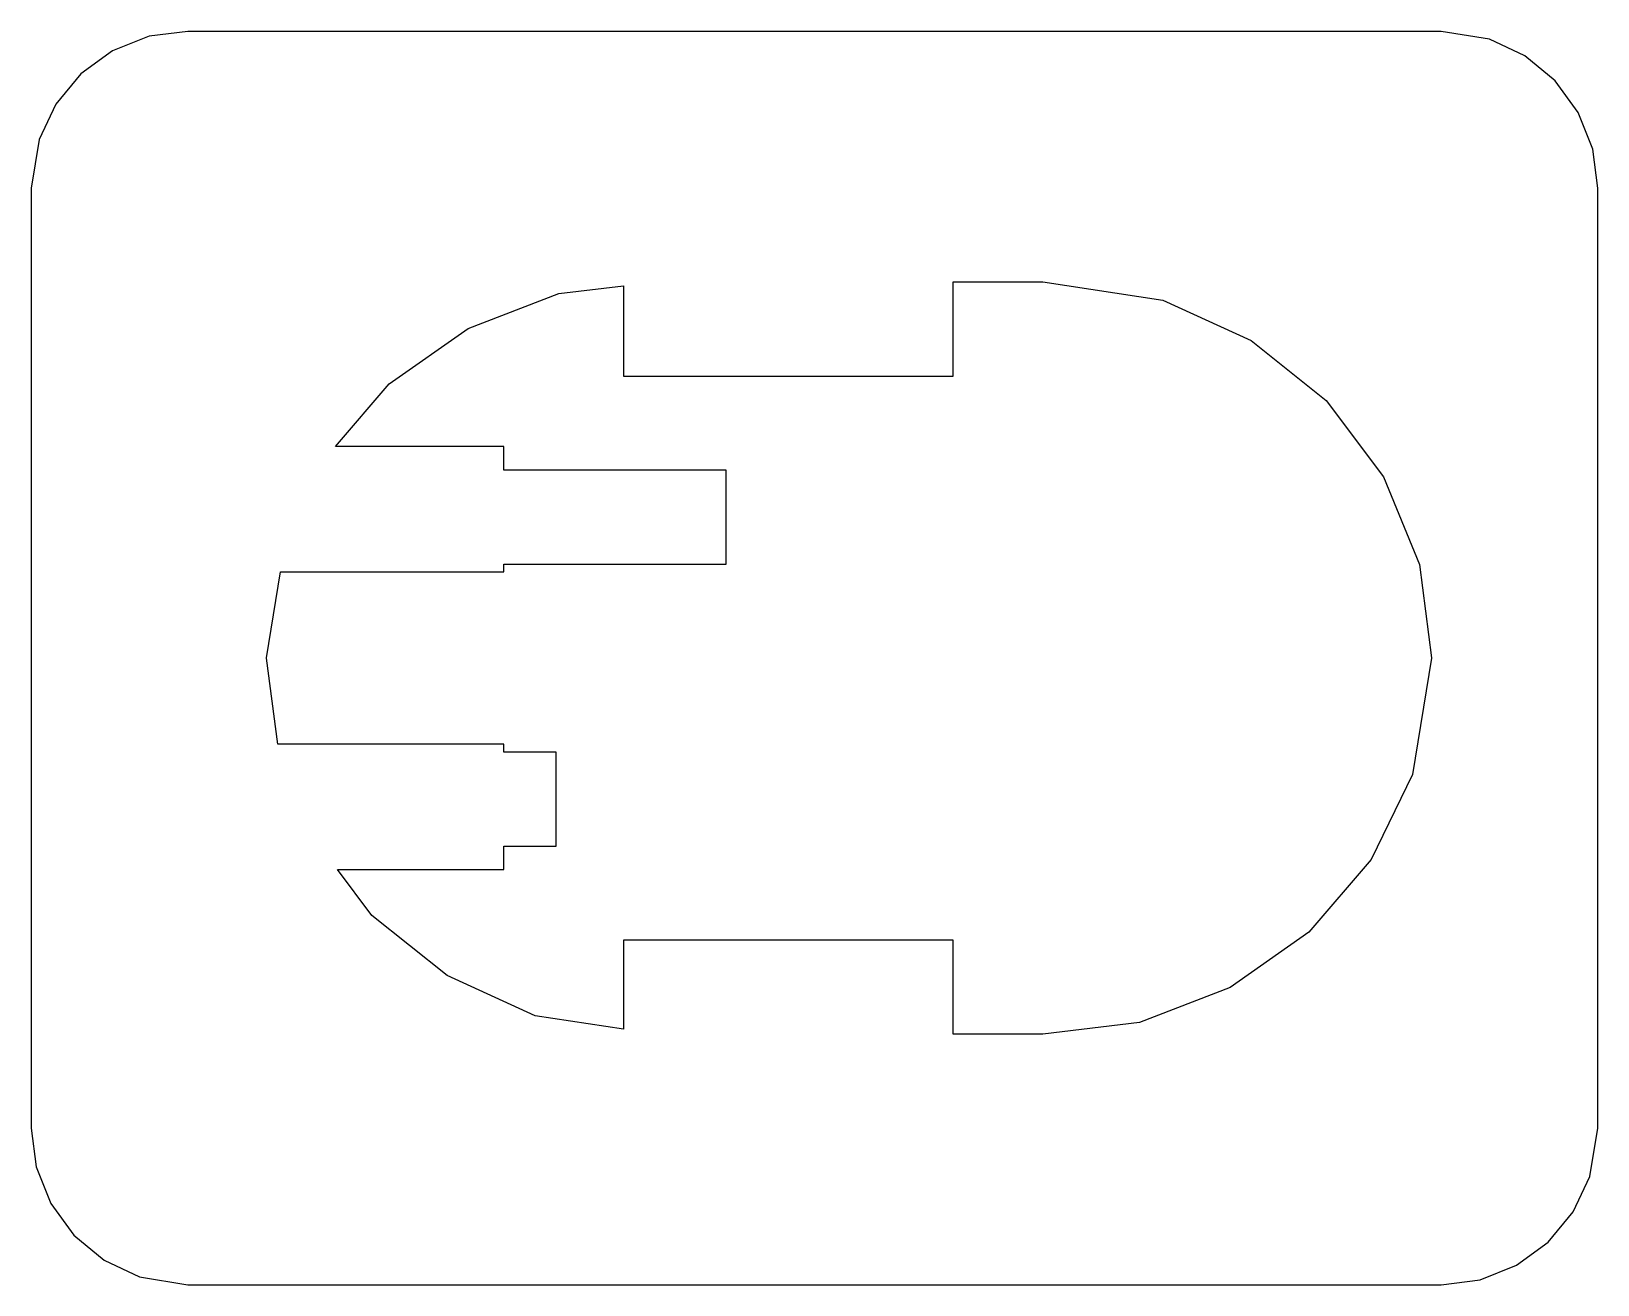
# Model space of a CAD drawing. Header units: metres. Extents: x -77 to -27, y -20 to 20.
import ezdxf

# ---------------------------------------------------------------- set-up
doc = ezdxf.new("R2010")
doc.units = ezdxf.units.M

msp = doc.modelspace()

# ---------------------------------------------------------------- linework, layer by layer
for p, q in [((-72, 20), (-73.243, 19.843)), ((-32, 20), (-72, 20)), ((-30.455, 19.755), (-32, 20)), ((-73.243, 19.843), (-74.409, 19.381)), ((-29.321, 19.222), (-30.455, 19.755)), ((-74.409, 19.381), (-75.423, 18.645)), ((-28.355, 18.423), (-29.321, 19.222)), ((-75.423, 18.645), (-76.222, 17.679)), ((-27.619, 17.409), (-28.355, 18.423)), ((-76.222, 17.679), (-76.755, 16.545)), ((-27.157, 16.244), (-27.619, 17.409)), ((-76.755, 16.545), (-77, 15)), ((-27, 15), (-27.157, 16.244)), ((-77, 15), (-77, -15)), ((-27, -15), (-27, 15)), ((-47.577, 9), (-47.577, 12.005)), ((-47.577, 12.005), (-44.712, 12.005)), ((-44.712, 12.005), (-40.876, 11.418)), ((-63.058, 10.521), (-60.166, 11.628)), ((-60.166, 11.628), (-58.1, 11.88)), ((-58.1, 11.88), (-58.1, 9)), ((-40.876, 11.418), (-38.061, 10.137)), ((-65.575, 8.753), (-63.058, 10.521)), ((-38.061, 10.137), (-35.664, 8.22)), ((-58.1, 9), (-47.577, 9)), ((-67.289, 6.75), (-65.575, 8.753)), ((-35.664, 8.22), (-33.835, 5.786)), ((-61.917, 6.75), (-67.289, 6.75)), ((-61.917, 6), (-61.917, 6.75)), ((-54.823, 6), (-61.917, 6)), ((-54.823, 3), (-54.823, 6)), ((-33.835, 5.786), (-32.69, 2.989)), ((-61.917, 2.75), (-61.917, 3)), ((-61.917, 3), (-54.823, 3)), ((-69.491, 0.005), (-69.041, 2.75)), ((-69.041, 2.75), (-61.917, 2.75)), ((-32.69, 2.989), (-32.3, 0.005)), ((-69.491, -0.005), (-69.491, 0.005)), ((-32.3, 0.005), (-32.3, -0.005)), ((-69.132, -2.75), (-69.491, -0.005)), ((-32.3, -0.005), (-32.907, -3.713)), ((-61.917, -2.75), (-69.132, -2.75)), ((-61.917, -3), (-61.917, -2.75)), ((-60.25, -3), (-61.917, -3)), ((-60.25, -6), (-60.25, -3)), ((-32.907, -3.713), (-34.232, -6.435)), ((-61.917, -6.75), (-61.917, -6)), ((-61.917, -6), (-60.25, -6)), ((-34.232, -6.435), (-36.215, -8.753)), ((-66.127, -8.22), (-67.231, -6.75)), ((-67.231, -6.75), (-61.917, -6.75)), ((-63.73, -10.137), (-66.127, -8.22)), ((-47.577, -9), (-58.1, -9)), ((-58.1, -9), (-58.1, -11.849)), ((-47.577, -12.005), (-47.577, -9)), ((-36.215, -8.753), (-38.732, -10.521)), ((-60.914, -11.418), (-63.73, -10.137)), ((-38.732, -10.521), (-41.625, -11.628)), ((-58.1, -11.849), (-60.914, -11.418)), ((-41.625, -11.628), (-44.712, -12.005)), ((-44.712, -12.005), (-47.577, -12.005)), ((-77, -15), (-76.843, -16.244)), ((-27.245, -16.545), (-27, -15)), ((-76.843, -16.244), (-76.382, -17.409)), ((-27.778, -17.679), (-27.245, -16.545)), ((-76.382, -17.409), (-75.645, -18.423)), ((-28.577, -18.645), (-27.778, -17.679)), ((-75.645, -18.423), (-74.679, -19.222)), ((-29.591, -19.381), (-28.577, -18.645)), ((-74.679, -19.222), (-73.545, -19.755)), ((-30.756, -19.843), (-29.591, -19.381)), ((-73.545, -19.755), (-72, -20)), ((-72, -20), (-32, -20)), ((-32, -20), (-30.756, -19.843))]:
    msp.add_line(p, q)

doc.saveas('drawing.dxf')
